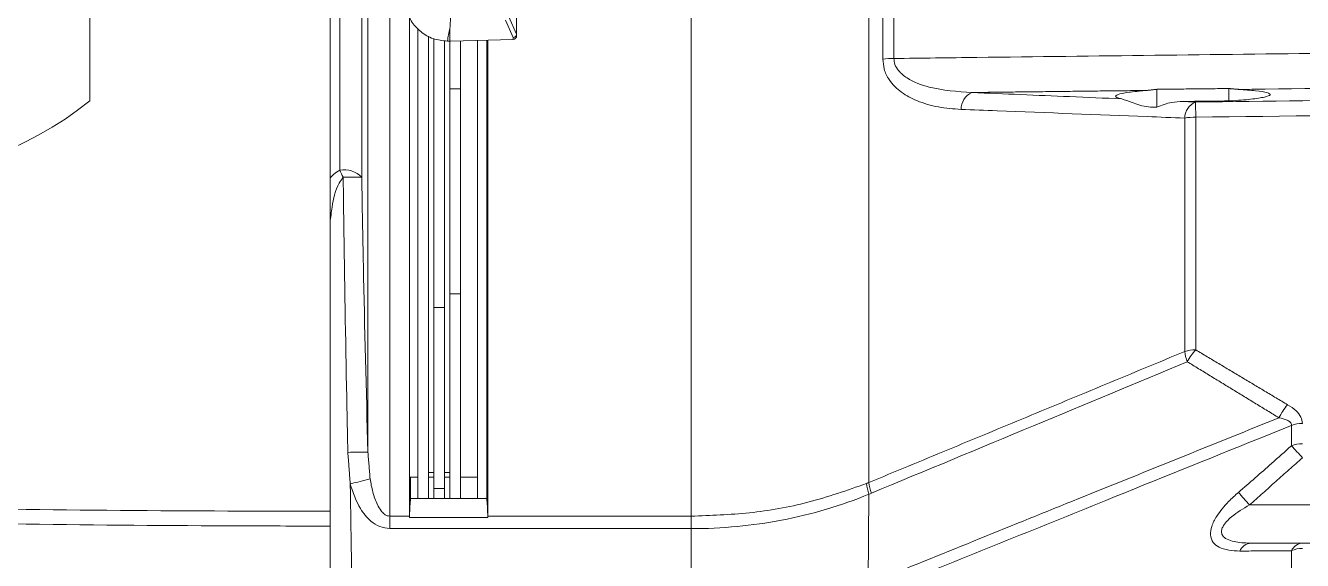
# Model space of a CAD drawing. Extents: x 11 to 120, y 2 to 94.
# Drawn here: x 19.908 to 23.498, y 38.426 to 39.928 of the extents above; entities that cross this region are included whole.
import ezdxf

# ---------------------------------------------------------------- set-up
doc = ezdxf.new("R2010")
doc.units = 0
doc.header["$MEASUREMENT"] = 0
doc.linetypes.add('SLD-Solid', pattern=[0])
doc.layers.add('OBJECT', color=7, linetype='CONTINUOUS')

msp = doc.modelspace()

# ---------------------------------------------------------------- linework, layer by layer
at = {"layer": 'OBJECT', "color": 7, "linetype": 'SLD-Solid', "lineweight": 15}
for p, q in [((20.0888, 48.6893), (20.0888, 39.7167)), ((20.7909, 39.5216), (20.7909, 40.4893)), ((20.8528, 40.4893), (20.8528, 39.5017)), ((20.8702, 38.7296), (20.8702, 40.4893)), ((21.7788, 40.4893), (21.7788, 38.5499)), ((22.2788, 40.4893), (22.2788, 38.6444)), ((22.3181, 39.8337), (22.3181, 40.4893)), ((22.3491, 40.4893), (22.3491, 39.8354)), ((20.9321, 40.2186), (20.9321, 38.5499)), ((20.7638, 38.5638), (20.7638, 40.1114)), ((21.2883, 40.0188), (21.2883, 39.9038)), ((20.987, 38.6593), (20.987, 39.9525)), ((21.2788, 39.8939), (21.2572, 39.9429)), ((21.2667, 39.9528), (21.2883, 39.9037)), ((21.011, 38.6593), (21.011, 39.9191)), ((21.041, 39.8982), (21.041, 38.673)), ((21.0559, 39.8907), (21.0559, 38.673)), ((21.1008, 39.9198), (21.1008, 39.8844)), ((21.2785, 39.889), (21.1023, 39.8844)), ((21.2788, 39.889), (21.2788, 39.8939)), ((21.2883, 39.9037), (21.2883, 39.9038)), ((21.2883, 39.9038), (21.2883, 39.899)), ((21.0859, 39.8855), (21.0859, 38.673)), ((21.0992, 39.8843), (21.094, 39.8843)), ((21.1008, 39.8844), (21.1008, 38.673)), ((21.1308, 39.8851), (21.1308, 38.6593)), ((21.1788, 39.8864), (21.1788, 38.6593)), ((21.2047, 39.1333), (21.2047, 39.8871)), ((21.2075, 38.5499), (21.2075, 39.8871)), ((21.1308, 39.7501), (21.1008, 39.7501)), ((23.1668, 39.0124), (23.1668, 39.668)), ((23.1978, 39.6706), (23.1978, 39.0169)), ((21.1308, 39.1745), (21.1008, 39.1745)), ((21.0859, 39.1362), (21.0559, 39.1362)), ((21.2047, 38.5961), (21.2047, 39.1337)), ((21.2047, 39.1333), (21.2047, 39.1337)), ((21.2047, 39.1337), (21.2047, 39.1337)), ((23.4668, 38.7477), (23.4668, 38.8049)), ((21.041, 38.673), (21.0559, 38.673)), ((21.041, 38.6593), (21.041, 38.673)), ((21.0559, 38.673), (21.0559, 38.6593)), ((21.0859, 38.673), (21.1008, 38.673)), ((21.0859, 38.6593), (21.0859, 38.673)), ((21.1008, 38.673), (21.1008, 38.6593)), ((20.987, 38.6593), (21.011, 38.6593)), ((20.987, 38.5499), (20.987, 38.6593)), ((20.9897, 38.6593), (20.9897, 38.5961)), ((21.011, 38.6593), (21.011, 38.5993)), ((21.0559, 38.6593), (21.041, 38.6593)), ((21.041, 38.5993), (21.041, 38.6593)), ((21.0559, 38.5993), (21.0559, 38.6593)), ((21.1008, 38.6593), (21.0859, 38.6593)), ((21.0859, 38.5993), (21.0859, 38.6593)), ((21.1008, 38.5993), (21.1008, 38.6593)), ((21.1788, 38.6593), (21.1308, 38.6593)), ((21.1308, 38.5993), (21.1308, 38.6593)), ((21.1788, 38.5993), (21.1788, 38.6593)), ((21.2051, 38.5993), (20.9893, 38.5993)), ((20.9893, 38.5873), (20.9897, 38.5961)), ((21.0859, 38.6279), (21.0559, 38.6279)), ((21.2047, 38.5961), (21.2051, 38.5873)), ((22.277, 38.3652), (22.2786, 38.6116)), ((20.7638, 38.5638), (20.7638, 38.5221)), ((23.3488, 38.5814), (27.4075, 38.5814)), ((20.9321, 38.5499), (20.987, 38.5499)), ((20.9321, 38.5499), (20.9321, 38.5148)), ((20.9869, 38.5464), (20.987, 38.5465)), ((21.2075, 38.5464), (20.9869, 38.5464)), ((20.987, 38.5499), (20.987, 38.5465)), ((21.2075, 38.5499), (21.7788, 38.5499)), ((21.2075, 38.5499), (21.2075, 38.5465)), ((21.2075, 38.5465), (21.2075, 38.5464)), ((21.7788, 38.5499), (21.7788, 38.5148)), ((21.7788, 38.5148), (20.9321, 38.5148)), ((21.7788, 38.305), (21.7788, 38.5148)), ((27.4076, 38.4743), (23.3528, 38.4743)), ((23.4668, 38.3928), (23.4668, 38.453))]:
    msp.add_line(p, q, dxfattribs=at)
for centre, radius, start, end in [((21.2783, 39.899), 0.01, 271.5, 273), ((21.2783, 39.899), 0.01, 273, 0), ((21.094, 40.0043), 0.12, 269.8086, 270), ((21.0992, 40.0043), 0.12, 270, 270.7501), ((21.0992, 40.0043), 0.12, 270.7501, 271.5), ((22.3483, 39.5745), 0.2609, 89.8235, 96.646), ((19.4638, 40.4973), 1, 231.3178, 308.6822), ((22.5898, 39.6925), 0.052, 114.6965, 180.2464), ((23.2173, 39.6668), 0.0505, 113.5713, 178.6618), ((20.1072, 39.6406), 3.0907, 0.5559, 1.3445), ((23.1971, 39.4919), 0.1787, 89.7562, 99.7427), ((20.8036, 39.4551), 0.0677, 43.4334, 100.8594), ((20.438, 39.3368), 0.3983, 24.4649, 27.6499), ((20.8258, 38.6397), 0.8624, 88.2081, 91.6759), ((23.1972, 38.9138), 0.1032, 89.6751, 107.1435), ((23.2991, 39.0288), 0.1333, 187.0787, 199.7202), ((23.323, 38.9001), 0.1713, 136.9715, 150.7249), ((23.5771, 38.7564), 0.1613, 138.7411, 154.3916), ((23.4973, 38.7185), 0.0917, 89.6817, 109.4268), ((23.4973, 38.6641), 0.089, 89.6867, 110.0516), ((20.7372, 36.2116), 3.7259, 42.1901, 42.8951), ((20.8518, 37.7943), 0.9354, 88.875, 92.3306), ((21.2828, 36.9219), 1.7795, 103.2036, 105.0552), ((22.4032, 38.6543), 0.1317, 185.4796, 198.911), ((22.4095, 38.6588), 0.1315, 186.2869, 199.7132), ((20.5375, 36.1384), 3.7245, 40.9921, 41.7139), ((23.356, 38.4372), 0.0373, 95.0459, 156.9067), ((23.5007, 38.437), 0.0375, 94.3868, 154.6184), ((23.4975, 38.3816), 0.0777, 89.736, 113.2217)]:
    msp.add_arc(centre, radius, start, end, dxfattribs=at)
for centre, major_axis, ratio, start_param, end_param in [((23.1633, 39.391), (0, 2.3412), 0.904333, 1.342949, 1.358461), ((21.2783, 39.9038), (0.00979, 0.00206), 0.992047, 4.559084, 6.071166), ((20.9688, 38.5138), (0.0113, 0.0619), 0.229753, 5.307816, 5.376814), ((21.2256, 38.5138), (-0.0113, 0.0619), 0.229686, 0.906398, 0.975396)]:
    msp.add_ellipse(centre, major_axis=major_axis, ratio=ratio, start_param=start_param, end_param=end_param, dxfattribs=at)
for points, knots in [([(21.1098, 40.007), (21.1097, 40.0063), (21.1092, 40.0028), (21.107, 39.988), (21.103, 39.9596), (21.1016, 39.9341), (21.1008, 39.9198)], [0, 0, 0, 0, 0.024148, 0.120739, 0.507103, 1, 1, 1, 1]), ([(21.0936, 39.8843), (21.0801, 39.8857), (21.0532, 39.8884), (21.0175, 39.9092), (20.9901, 39.939), (20.9816, 39.9638), (20.9774, 39.9759)], [0, 0, 0, 0, 0.253584, 0.507165, 0.760847, 1, 1, 1, 1]), ([(22.3491, 39.8354), (22.4269, 39.8364), (22.838, 39.8414), (24.4185, 39.8605), (25.9212, 39.8787), (27.0906, 39.8929)], [0, 0, 0, 0, 0.049218, 0.260105, 1, 1, 1, 1]), ([(22.5378, 39.6923), (22.5164, 39.6939), (22.4736, 39.6971), (22.4172, 39.7134), (22.3695, 39.7384), (22.3377, 39.769), (22.3206, 39.8032), (22.3189, 39.8243), (22.3181, 39.8337)], [0, 0, 0, 0, 0.227374, 0.454238, 0.628217, 0.803357, 0.912623, 1, 1, 1, 1]), ([(22.3491, 39.8354), (22.3497, 39.8298), (22.351, 39.8171), (22.3636, 39.7972), (22.3949, 39.7722), (22.4644, 39.7468), (22.5277, 39.7425), (22.5681, 39.7398)], [0, 0, 0, 0, 0.062411, 0.139207, 0.265334, 0.530913, 1, 1, 1, 1]), ([(26.5747, 39.7865), (26.3168, 39.7835), (25.6286, 39.7755), (24.5432, 39.7628), (23.7156, 39.7532), (23.3184, 39.7486)], [0, 0, 0, 0, 0.237589, 0.634043, 1, 1, 1, 1]), ([(22.9902, 39.722), (22.9845, 39.7233), (22.9707, 39.7266), (22.9716, 39.7326), (22.996, 39.739), (23.031, 39.7432), (23.0551, 39.7452), (23.06, 39.7456)], [0, 0, 0, 0, 0.177719, 0.430152, 0.683139, 0.93607, 1, 1, 1, 1]), ([(23.1971, 39.7131), (23.6, 39.7179), (24.4333, 39.7277), (25.8031, 39.7438), (26.7701, 39.7551), (27.3067, 39.7615)], [0, 0, 0, 0, 0.294131, 0.608268, 1, 1, 1, 1]), ([(23.3184, 39.7486), (23.3353, 39.7474), (23.3706, 39.7451), (23.4017, 39.7397), (23.4108, 39.7333), (23.3945, 39.7268), (23.3551, 39.7208), (23.315, 39.7175), (23.2923, 39.7162), (23.291, 39.7161)], [0, 0, 0, 0, 0.15394, 0.320562, 0.487664, 0.655244, 0.822937, 0.990326, 1, 1, 1, 1]), ([(22.5681, 39.7398), (22.6598, 39.736), (22.8006, 39.73), (22.9412, 39.7241), (22.9902, 39.722)], [0, 0, 0, 0, 0.65133, 1, 1, 1, 1]), ([(22.9902, 39.722), (22.9991, 39.7189), (23.0179, 39.7125), (23.054, 39.6986), (23.0805, 39.6986), (23.0883, 39.6986)], [0, 0, 0, 0, 0.388575, 0.820972, 1, 1, 1, 1]), ([(23.0883, 39.6986), (23.102, 39.704), (23.1257, 39.7132), (23.1511, 39.7142), (23.1617, 39.7147)], [0, 0, 0, 0, 0.579965, 1, 1, 1, 1]), ([(27.3074, 39.7178), (27.2661, 39.7174), (27.0594, 39.715), (26.1915, 39.705), (24.8629, 39.6897), (23.6997, 39.6764), (23.1978, 39.6706)], [0, 0, 0, 0, 0.030171, 0.150856, 0.633595, 1, 1, 1, 1]), ([(23.1668, 39.668), (23.1317, 39.6694), (22.9561, 39.6762), (22.7463, 39.6843), (22.5715, 39.691), (22.5378, 39.6923)], [0, 0, 0, 0, 0.167872, 0.839364, 1, 1, 1, 1]), ([(20.7638, 39.4983), (20.767, 39.5027), (20.7741, 39.5123), (20.7849, 39.5183), (20.7909, 39.5216)], [0, 0, 0, 0, 0.450091, 1, 1, 1, 1]), ([(20.8006, 39.5017), (20.7967, 39.4964), (20.7791, 39.4718), (20.7704, 39.4265), (20.7656, 39.3892), (20.7638, 39.3749)], [0, 0, 0, 0, 0.146774, 0.672529, 1, 1, 1, 1]), ([(20.8138, 38.729), (20.813, 38.7703), (20.8087, 38.9769), (20.8042, 39.2345), (20.8013, 39.4508), (20.8006, 39.5017)], [0, 0, 0, 0, 0.160413, 0.802068, 1, 1, 1, 1]), ([(20.8528, 39.5017), (20.8543, 39.419), (20.8589, 39.1616), (20.8656, 38.9043), (20.8702, 38.7296)], [0, 0, 0, 0, 0.321063, 1, 1, 1, 1]), ([(23.1736, 38.9838), (23.0297, 38.9238), (22.7339, 38.8005), (22.4378, 38.6776), (22.2857, 38.6145)], [0, 0, 0, 0, 0.486388, 1, 1, 1, 1]), ([(23.4559, 38.8628), (23.4644, 38.8575), (23.4796, 38.8479), (23.4949, 38.8292), (23.4969, 38.8163), (23.4978, 38.8102)], [0, 0, 0, 0, 0.395775, 0.712487, 1, 1, 1, 1]), ([(22.3468, 38.3882), (22.5324, 38.4633), (22.894, 38.6095), (23.2556, 38.7552), (23.4317, 38.8262)], [0, 0, 0, 0, 0.513008, 1, 1, 1, 1]), ([(23.4668, 38.8049), (23.4667, 38.8067), (23.4664, 38.8102), (23.4623, 38.8154), (23.4515, 38.8222), (23.4398, 38.8245), (23.4317, 38.8262)], [0, 0, 0, 0, 0.128041, 0.255391, 0.47932, 1, 1, 1, 1]), ([(23.4668, 38.8049), (23.4359, 38.7924), (23.2619, 38.7221), (22.8908, 38.5725), (22.5508, 38.4347), (22.3538, 38.3548)], [0, 0, 0, 0, 0.083466, 0.469044, 1, 1, 1, 1]), ([(23.3178, 38.6167), (23.349, 38.6437), (23.399, 38.687), (23.4483, 38.7311), (23.4668, 38.7477)], [0, 0, 0, 0, 0.624896, 1, 1, 1, 1]), ([(20.9321, 38.5148), (20.9223, 38.5161), (20.9028, 38.5185), (20.8733, 38.5385), (20.8412, 38.5777), (20.8285, 38.6163), (20.8206, 38.6403)], [0, 0, 0, 0, 0.163498, 0.325711, 0.581357, 1, 1, 1, 1]), ([(20.8764, 38.6543), (20.8786, 38.6421), (20.8831, 38.6174), (20.8934, 38.5872), (20.9054, 38.5663), (20.9152, 38.5561), (20.9241, 38.5508), (20.9295, 38.5502), (20.9321, 38.5499)], [0, 0, 0, 0, 0.300575, 0.606531, 0.762918, 0.874183, 0.940147, 1, 1, 1, 1]), ([(21.7788, 38.5499), (21.8336, 38.5518), (21.945, 38.5557), (22.1131, 38.5859), (22.2179, 38.6227), (22.2721, 38.6417)], [0, 0, 0, 0, 0.319105, 0.647495, 1, 1, 1, 1]), ([(22.2786, 38.6116), (22.2786, 38.6116), (22.2403, 38.5956), (22.1605, 38.5672), (22.0357, 38.5369), (21.9078, 38.5189), (21.822, 38.5148), (21.7788, 38.5148), (21.7788, 38.5148)], [0, 0, 0, 0, 0.000005, 0.254673, 0.509343, 0.752571, 0.999995, 1, 1, 1, 1]), ([(22.2857, 38.6145), (22.2833, 38.6135), (22.281, 38.6125), (22.2786, 38.6116), (22.2786, 38.6116)], [0, 0, 0, 0, 0.99971, 1, 1, 1, 1]), ([(23.3218, 38.4518), (23.3005, 38.4532), (23.2705, 38.4551), (23.2452, 38.475), (23.2374, 38.4956), (23.2415, 38.522), (23.2583, 38.5549), (23.2856, 38.5877), (23.3084, 38.6082), (23.3178, 38.6167)], [0, 0, 0, 0, 0.269459, 0.38121, 0.493906, 0.593567, 0.708386, 0.879636, 1, 1, 1, 1]), ([(18.8833, 38.5878), (19.0237, 38.5845), (19.3657, 38.5762), (19.9095, 38.568), (20.396, 38.5642), (20.6807, 38.5639), (20.7638, 38.5638)], [0, 0, 0, 0, 0.224142, 0.545792, 0.867469, 1, 1, 1, 1]), ([(23.3488, 38.5814), (23.3313, 38.5711), (23.3078, 38.5572), (23.2838, 38.5348), (23.2736, 38.5211), (23.2695, 38.5086), (23.2709, 38.4981), (23.279, 38.488), (23.3009, 38.4778), (23.3278, 38.4747), (23.3481, 38.4744), (23.3528, 38.4743)], [0, 0, 0, 0, 0.248555, 0.333335, 0.418738, 0.477068, 0.535602, 0.604493, 0.713168, 0.934338, 1, 1, 1, 1]), ([(20.7638, 38.5221), (20.6807, 38.5222), (20.3958, 38.5225), (19.9092, 38.5267), (19.3652, 38.5359), (19.023, 38.5446), (18.8825, 38.5482)], [0, 0, 0, 0, 0.132531, 0.454207, 0.77585, 1, 1, 1, 1]), ([(20.7638, 38.5221), (20.7638, 38.4908), (20.7638, 38.4349), (20.7638, 38.379), (20.7638, 38.3544)], [0, 0, 0, 0, 0.56, 1, 1, 1, 1]), ([(23.4668, 38.453), (23.4356, 38.4528), (23.3875, 38.4524), (23.3389, 38.452), (23.3218, 38.4518)], [0, 0, 0, 0, 0.648493, 1, 1, 1, 1])]:
    msp.add_open_spline(points, degree=3, knots=knots, dxfattribs=at)
for points in [[(23.06, 39.7456), (22.5681, 39.7398)], [(23.0887, 39.7488), (23.06, 39.7456)], [(23.0883, 39.6986), (23.0887, 39.7488)], [(23.2907, 39.751), (23.0887, 39.7488)], [(23.3184, 39.7486), (23.2907, 39.751)], [(23.291, 39.7161), (23.2907, 39.751)], [(23.1617, 39.7147), (23.291, 39.7161)], [(23.1617, 39.7147), (23.1971, 39.7131)], [(22.2788, 38.6444), (23.1668, 39.0124)], [(23.1978, 39.0169), (23.4559, 38.8628)], [(23.4317, 38.8262), (23.1736, 38.9838)], [(20.8206, 38.6403), (20.8138, 38.729)], [(20.8702, 38.7296), (20.8764, 38.6543)], [(23.4978, 38.7139), (23.3488, 38.5814)], [(20.8206, 38.6403), (20.8258, 38.305)], [(22.2721, 38.6417), (22.2788, 38.6444)], [(20.987, 38.5465), (20.9893, 38.5993)], [(21.2051, 38.5993), (21.2075, 38.5465)], [(20.987, 38.5465), (20.987, 38.5499)], [(21.2075, 38.5499), (21.2075, 38.5465)]]:
    msp.add_open_spline(points, degree=1, dxfattribs=at)

doc.saveas('drawing.dxf')
